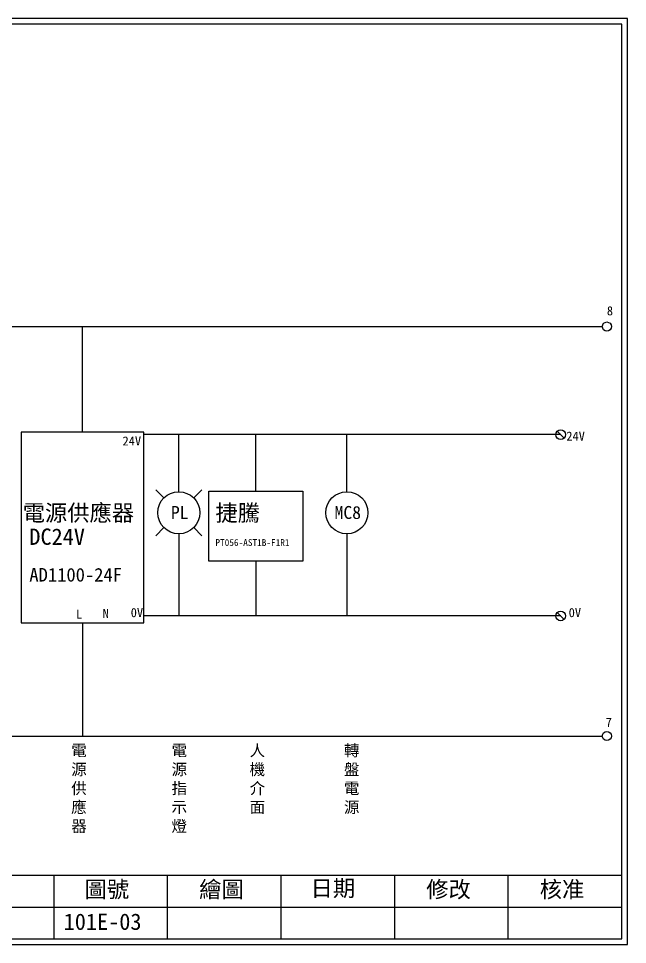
# Model space of a CAD drawing. Extents: x 10 to 297, y 3 to 207.
# Drawn here: x 162.9 to 297, y 3 to 207 of the extents above; entities that cross this region are included whole.
import ezdxf
from ezdxf.enums import TextEntityAlignment as Align

# ---------------------------------------------------------------- set-up
doc = ezdxf.new("R2010")
doc.units = 0
doc.layers.get('0').update_dxf_attribs({"linetype": 'CONTINUOUS'})
for name, color, linetype in [('7', 7, 'CONTINUOUS'), ('圖框層', 7, 'CONTINUOUS'), ('標尺寸層', 3, 'CONTINUOUS')]:
    doc.layers.add(name, color=color, linetype=linetype)
doc.styles.add('CNS', font='romanc.shx', dxfattribs={"bigfont": 'chineset.shx'})
doc.styles.add('STSL', font='kaiu.ttf')

msp = doc.modelspace()

# ---------------------------------------------------------------- linework, layer by layer
for p, q in [((19.23, 139.12), (291.46, 139.12)), ((190.53, 115.86), (163.53, 115.86)), ((163.53, 115.86), (163.53, 73.86)), ((190.53, 73.86), (190.53, 115.86)), ((282.3, 115.32), (190.53, 115.32)), ((198.21, 106.65), (198.21, 115.32)), ((235.22, 106.65), (235.22, 115.32)), ((198.21, 102.74), (198.21, 106.65)), ((235.22, 102.74), (235.22, 106.65)), ((194.93, 101.38), (193.17, 103.15)), ((201.5, 101.38), (203.26, 103.15)), ((194.93, 94.82), (193.17, 93.05)), ((201.5, 94.82), (203.26, 93.05)), ((198.21, 93.46), (198.21, 89.51)), ((235.22, 93.46), (235.22, 89.51)), ((198.21, 89.51), (198.21, 75.38)), ((235.22, 89.51), (235.22, 75.38)), ((163.53, 73.86), (190.53, 73.86)), ((282.3, 75.38), (190.53, 75.38)), ((19.23, 48.91), (291.46, 48.91))]:
    msp.add_line(p, q)
for centre in [(198.21, 98.1), (235.22, 98.1)]:
    msp.add_circle(centre, 4.64)
at = {"layer": '7'}
for centre in [(282.3, 115.32), (282.3, 75.38)]:
    msp.add_circle(centre, 1.07, dxfattribs=at)
at = {"layer": '圖框層', "color": 7}
for p, q in [((297, 206.97), (10, 206.97)), ((297, 3), (297, 206.97)), ((295.75, 205.72), (11.25, 205.72)), ((295.75, 4.25), (295.75, 205.72)), ((11.25, 18.25), (295.75, 18.25)), ((170.75, 4.25), (170.75, 18.25)), ((195.75, 4.25), (195.75, 18.25)), ((220.75, 4.25), (220.75, 18.25)), ((245.75, 4.25), (245.75, 18.25)), ((270.75, 4.25), (270.75, 18.25)), ((145.75, 11.25), (295.75, 11.25)), ((11.25, 4.25), (295.75, 4.25)), ((10, 3), (297, 3))]:
    msp.add_line(p, q, dxfattribs=at)
at = {"layer": '標尺寸層', "color": 7}
for p, q in [((177.03, 115.86), (177.03, 139.12)), ((215.2, 102.85), (215.2, 115.32)), ((281.54, 116.08), (283.06, 114.56)), ((215.2, 87.41), (215.2, 75.38)), ((281.54, 76.13), (283.06, 74.62)), ((177.03, 73.86), (177.03, 48.91))]:
    msp.add_line(p, q, dxfattribs=at)
msp.add_lwpolyline([(204.85, 102.85), (225.55, 102.85), (225.55, 87.41), (204.85, 87.41)], close=True, dxfattribs=at)
for centre in [(292.46, 139.12), (292.46, 48.91)]:
    msp.add_circle(centre, 1, dxfattribs=at)

# ---------------------------------------------------------------- texts
at = {"color": 7}
for s, p in [('PL', (198.42, 98.16)), ('MC8', (235.42, 98.16))]:
    msp.add_text(s, height=2.856, dxfattribs=at).set_placement(p, align=Align.MIDDLE_CENTER)
at = {"layer": '圖框層', "color": 4, "style": 'STSL'}
for s, height, p in [('8', 2, (292.46, 141.58)), ('24V', 2, (185.83, 112.92)), ('24V', 2, (283.54, 113.98)), ('電源供應器', 3.6, (163.83, 96.28)), ('捷騰', 3.6, (206.27, 96.28)), ('DC24V', 3.6, (165.3, 91.03)), ('PT056-AST1B-F1R1', 1.5, (206.27, 90.79)), ('AD1100-24F', 3, (165.3, 82.94)), ('L', 2, (175.59, 74.76)), ('N', 2, (181.46, 74.91)), ('0V', 2, (187.63, 75.11)), ('0V', 2, (284.06, 75.11)), ('7', 2, (292.2, 50.91)), ('圖號', 3.6, (177.47, 13.34)), ('繪圖', 3.6, (202.69, 13.34)), ('日期', 3.6, (227.22, 13.59)), ('修改', 3.6, (252.69, 13.34)), ('核准', 3.6, (277.69, 13.34)), ('101E-03', 3.6, (172.86, 6.22))]:
    msp.add_text(s, height=height, dxfattribs=at).set_placement(p)
at = {"layer": '標尺寸層', "color": 7, "char_height": 2.5, "width": 5.4243, "attachment_point": 1, "style": 'CNS'}
for s, insert in [('{\\fDFKai-SB|b0|i0|c136|p65;電源供應器}', (174.53, 46.99)), ('{\\fDFKai-SB|b0|i0|c136|p65;電源指示燈}', (196.62, 46.99)), ('{\\fDFKai-SB|b0|i0|c136|p65;人機介面}', (213.81, 46.99)), ('{\\fDFKai-SB|b0|i0|c136|p65;轉盤電源}', (234.57, 46.99))]:
    msp.add_mtext(s, dxfattribs=dict(at, insert=insert))

doc.saveas('drawing.dxf')
